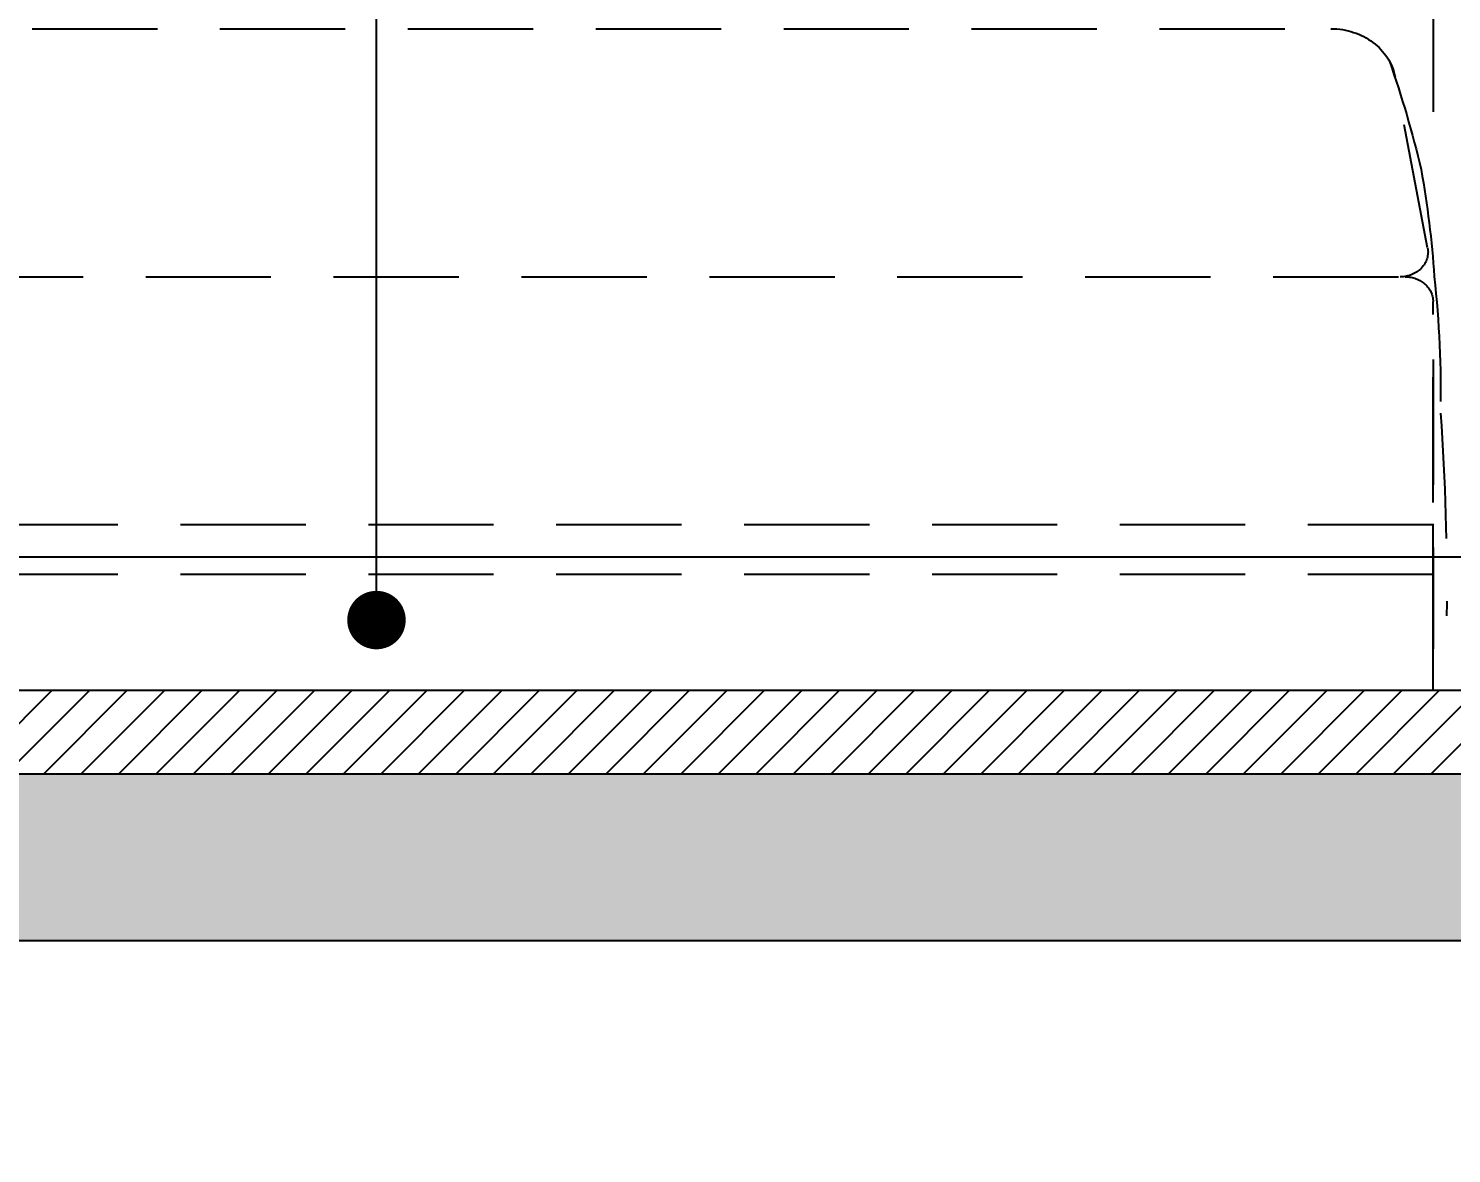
# Model space of a CAD drawing. Header units: millimetres. Extents: x 104198 to 1296755, y -81101 to 81453.
# Drawn here: x 634545 to 635397, y -26831 to -26157 of the extents above; entities that cross this region are included whole.
import ezdxf

# ---------------------------------------------------------------- set-up
doc = ezdxf.new("R2010")
doc.units = ezdxf.units.MM
doc.header["$PDMODE"] = 3
doc.linetypes.add('HIDDEN2', pattern=[0.1875, 0.125, -0.0625])
doc.layers.get('Defpoints').update_dxf_attribs({"color": 250})
doc.layers.add('0家具', color=51, linetype='Continuous')
doc.layers.add('D■02 地材填充', color=250, linetype='Continuous')
doc.styles.add('CCD_DIM', font='ARCHS.SHX')
doc.styles.add('尺寸标注', font='ARCHS.SHX', dxfattribs={"width": 0.8})
doc.styles.add('黑体', font='simhei.ttf', dxfattribs={"width": 0.7})
doc.dimstyles.new('海龍1：50', dxfattribs={"dimscale": 50, "dimtxt": 2, "dimasz": 1, "dimexe": 2, "dimexo": 2, "dimgap": 0.6, "dimtad": 1, "dimdec": 0, "dimrnd": 5, "dimdsep": 46, "dimtxsty": 'CCD_DIM', "dimblk": 'WS-cj', "dimcen": 1, "dimclrd": 44, "dimclre": 44, "dimclrt": 2, "dimadec": 0, "dimazin": 2, "dimtfac": 1, "dimtdec": 4, "dimtix": 1, "dimtmove": 2, "dimatfit": 3, "dimldrblk": 'CCD_Leader_Arrow', "dimfxl": 5, "dimfxlon": 1, "dimtolj": 1, "dimarcsym": 0})
doc.dimstyles.new('立面标注', dxfattribs={"dimtxt": 100, "dimasz": 35, "dimexe": 20, "dimexo": 100, "dimtad": 1, "dimdec": 0, "dimtxsty": '黑体', "dimblk": 'ARCHTICK', "dimcen": 80, "dimdle": 20, "dimclrd": 251, "dimclre": 251, "dimclrt": 256, "dimadec": 0, "dimazin": 0, "dimtfac": 1, "dimtdec": 0, "dimtix": 1, "dimtmove": 2, "dimatfit": 3, "dimldrblk": 'DOT', "dimfxl": 200, "dimfxlon": 1, "dimarcsym": 0})

# ---------------------------------------------------------------- blocks, each defined once
blk = doc.blocks.new('_ArchTick')
at = {"color": 2, "linetype": 'ByBlock', "const_width": 0.4}
blk.add_lwpolyline([(-0.5, -0.5), (0.5, 0.5)], dxfattribs=at)
blk = doc.blocks.new('*D671')
at = {"color": 44, "lineweight": -2, "transparency": 16777216}
for p, q in [((633156.06, -26915), (633156.06, -27265)), ((635856.06, -26915), (635856.06, -27265)), ((635856.06, -27165), (633156.06, -27165))]:
    blk.add_line(p, q, dxfattribs=at)
at = {"layer": 'Defpoints', "color": 0, "transparency": 16777216}
for p in [(635856.06, -26293.46), (633156.06, -26553.46), (633156.06, -27165)]:
    blk.add_point(p, dxfattribs=at)
at = {"color": 44, "lineweight": -2, "transparency": 16777216, "xscale": 50, "yscale": 50, "zscale": 50, "rotation": 180}
blk.add_blockref('_ArchTick', (633156.06, -27165), dxfattribs=at)
at = {"color": 44, "lineweight": -2, "transparency": 16777216, "xscale": 50, "yscale": 50, "zscale": 50}
blk.add_blockref('_ArchTick', (635856.06, -27165), dxfattribs=at)
at = {"color": 2, "transparency": 16777216, "insert": (634506.06, -27085), "char_height": 100, "attachment_point": 5, "style": '尺寸标注'}
blk.add_mtext('\\A1;2700', dxfattribs=at)
blk = doc.blocks.new('CCD_Leader_Arrow')
at = {"color": 50, "linetype": 'ByBlock'}
blk.add_line((0, 0), (-1, 0), dxfattribs=at)
for points in [[(-0.859, 0.668), (-0.597, 0.852), (-0.24, 0), (0, 0)], [(-0.859, -0.668), (-0.597, -0.852), (-0.24, 0), (0, 0)]]:
    blk.add_solid(points, dxfattribs=at)
blk = doc.blocks.new('WS-cj')
blk.add_hatch(color=2).paths.add_polyline_path([(0.588, 0.818), (-0.818, -0.588), (-0.588, -0.818), (0.818, 0.588)])
at = {"color": 2, "linetype": 'ByBlock', "lineweight": 0}
for p, q in [((-1.1, 0), (0, 0)), ((0, 0), (1.1, 0))]:
    blk.add_line(p, q, dxfattribs=at)
at = {"color": 2}
blk.add_lwpolyline([(0.588, 0.818), (-0.818, -0.588), (-0.588, -0.818), (0.818, 0.588)], close=True, dxfattribs=at)
blk = doc.blocks.new('*D672')
at = {"color": 44, "lineweight": -2, "transparency": 16777216}
for p, q in [((632556.06, -27246.39), (632556.06, -27596.39)), ((636556.06, -27350.59), (636556.06, -27596.39)), ((632556.06, -27496.39), (636556.06, -27496.39))]:
    blk.add_line(p, q, dxfattribs=at)
at = {"layer": 'Defpoints', "color": 0, "transparency": 16777216}
for p in [(632556.06, -26603.46), (636556.06, -27250.59), (636556.06, -27496.39)]:
    blk.add_point(p, dxfattribs=at)
at = {"color": 44, "lineweight": -2, "transparency": 16777216, "xscale": 50, "yscale": 50, "zscale": 50, "rotation": 180}
blk.add_blockref('_ArchTick', (632556.06, -27496.39), dxfattribs=at)
at = {"color": 44, "lineweight": -2, "transparency": 16777216, "xscale": 50, "yscale": 50, "zscale": 50}
blk.add_blockref('_ArchTick', (636556.06, -27496.39), dxfattribs=at)
at = {"color": 2, "transparency": 16777216, "insert": (634556.06, -27416.39), "char_height": 100, "attachment_point": 5, "style": '尺寸标注'}
blk.add_mtext('\\A1;4000', dxfattribs=at)
blk = doc.blocks.new('ghfdhrhr')
at = {"color": 250, "linetype": 'HIDDEN2', "ltscale": 600}
for p, q in [((635386.06, -32184.52, 0), (635386.06, -32719.76, 0)), ((633647.23, -32659.72), (635324.89, -32659.72)), ((633647.23, -32659.72), (635324.89, -32659.72)), ((633647.23, -32659.72), (635324.89, -32659.72)), ((633647.23, -32659.72), (635324.89, -32659.72)), ((633647.23, -32659.72), (635324.89, -32659.72)), ((633647.23, -32659.72), (635324.89, -32659.72)), ((633647.23, -32659.72), (635324.89, -32659.72)), ((633647.23, -32659.72), (635324.89, -32659.72)), ((633647.23, -32659.72), (635324.89, -32659.72)), ((633647.23, -32659.72), (635324.89, -32659.72)), ((633647.23, -32659.72), (635324.89, -32659.72)), ((633647.23, -32659.72), (635324.89, -32659.72)), ((635382.77, -32790.9), (635363.33, -32688.6)), ((635382.77, -32790.9), (635363.33, -32688.6)), ((635382.77, -32790.9), (635363.33, -32688.6)), ((635382.77, -32790.9), (635363.33, -32688.6)), ((635382.77, -32790.9), (635363.33, -32688.6)), ((635382.77, -32790.9), (635363.33, -32688.6)), ((635382.77, -32790.9), (635363.33, -32688.6)), ((635382.77, -32790.9), (635363.33, -32688.6)), ((635382.77, -32790.9), (635363.33, -32688.6)), ((635382.77, -32790.9), (635363.33, -32688.6)), ((635382.77, -32790.9), (635363.33, -32688.6)), ((635382.77, -32790.9), (635363.33, -32688.6)), ((633602.77, -32808.22), (635369.36, -32808.22)), ((633602.77, -32808.22), (635369.36, -32808.22)), ((633602.77, -32808.22), (635369.36, -32808.22)), ((633602.77, -32808.22), (635369.36, -32808.22)), ((633602.77, -32808.22), (635369.36, -32808.22)), ((633602.77, -32808.22), (635369.36, -32808.22)), ((633602.77, -32808.22), (635369.36, -32808.22)), ((633602.77, -32808.22), (635369.36, -32808.22)), ((633602.77, -32808.22), (635369.36, -32808.22)), ((635386.06, -33055.72), (635386.06, -32823.07)), ((635386.06, -33055.72), (635386.06, -32823.07)), ((635386.06, -33055.72), (635386.06, -32823.07)), ((635386.06, -33055.72), (635386.06, -32823.07)), ((635386.06, -33055.72), (635386.06, -32823.07)), ((635386.06, -33055.72), (635386.06, -32823.07)), ((635386.06, -33055.72), (635386.06, -32823.07)), ((635386.06, -33055.72), (635386.06, -32823.07)), ((635386.06, -33055.72), (635386.06, -32823.07)), ((635386.06, -33055.72), (635386.06, -32823.07)), ((635386.06, -33055.72), (635386.06, -32823.07)), ((635386.06, -33055.72), (635386.06, -32823.07)), ((635386.06, -32857.72), (635386.06, -33030.97)), ((635386.06, -32857.72), (635386.06, -33030.97)), ((635386.06, -32857.72), (635386.06, -33030.97)), ((635386.06, -32857.72), (635386.06, -33030.97)), ((635386.06, -32857.72), (635386.06, -33030.97)), ((635386.06, -32857.72), (635386.06, -33030.97)), ((635386.06, -32857.72), (635386.06, -33030.97)), ((635386.06, -32857.72), (635386.06, -33030.97)), ((635386.06, -32857.72), (635386.06, -33030.97)), ((635386.06, -32857.72), (635386.06, -33030.97)), ((635386.06, -32857.72), (635386.06, -33030.97)), ((635386.06, -32857.72), (635386.06, -33030.97)), ((635386.06, -33030.97), (635386.06, -32907.22)), ((635386.06, -33030.97), (635386.06, -32907.22)), ((635386.06, -33030.97), (635386.06, -32907.22)), ((635386.06, -33030.97), (635386.06, -32907.22)), ((635386.06, -33030.97), (635386.06, -32907.22)), ((635386.06, -33030.97), (635386.06, -32907.22)), ((635386.06, -33030.97), (635386.06, -32907.22)), ((635386.06, -33030.97), (635386.06, -32907.22)), ((635386.06, -33030.97), (635386.06, -32907.22)), ((635386.06, -33030.97), (635386.06, -32907.22)), ((635386.06, -33030.97), (635386.06, -32907.22)), ((635386.06, -33030.97), (635386.06, -32907.22)), ((635386.06, -32956.72), (633586.06, -32956.72)), ((635386.06, -32956.72), (633586.06, -32956.72)), ((635386.06, -32956.72), (633586.06, -32956.72)), ((635386.06, -32956.72), (633586.06, -32956.72)), ((635386.06, -32956.72), (633586.06, -32956.72)), ((635386.06, -32956.72), (633586.06, -32956.72)), ((635386.06, -32956.72), (633586.06, -32956.72)), ((635386.06, -32956.72), (633586.06, -32956.72)), ((635386.06, -32956.72), (633586.06, -32956.72)), ((635386.06, -32956.72), (633586.06, -32956.72)), ((635386.06, -32956.72), (633586.06, -32956.72)), ((635386.06, -32986.42), (633586.06, -32986.42)), ((635386.06, -32986.42), (633586.06, -32986.42)), ((635386.06, -32986.42), (633586.06, -32986.42)), ((635386.06, -32986.42), (633586.06, -32986.42)), ((635386.06, -32986.42), (633586.06, -32986.42)), ((635386.06, -32986.42), (633586.06, -32986.42)), ((635386.06, -32986.42), (633586.06, -32986.42)), ((635386.06, -32986.42), (633586.06, -32986.42)), ((635386.06, -32986.42), (633586.06, -32986.42)), ((635386.06, -32986.42), (633586.06, -32986.42)), ((635386.06, -32986.42), (633586.06, -32986.42)), ((635386.06, -32986.42), (633586.06, -32986.42)), ((635302.53, -33055.72), (635386.06, -33055.72)), ((635302.53, -33055.72), (635386.06, -33055.72)), ((635302.53, -33055.72), (635386.06, -33055.72)), ((635302.53, -33055.72), (635386.06, -33055.72)), ((635302.53, -33055.72), (635386.06, -33055.72)), ((635302.53, -33055.72), (635386.06, -33055.72)), ((635302.53, -33055.72), (635386.06, -33055.72)), ((635302.53, -33055.72), (635386.06, -33055.72)), ((635302.53, -33055.72), (635386.06, -33055.72)), ((635302.53, -33055.72), (635386.06, -33055.72)), ((635302.53, -33055.72), (635386.06, -33055.72)), ((635302.53, -33055.72), (635386.06, -33055.72))]:
    blk.add_line(p, q, dxfattribs=at)
at = {"color": 250, "linetype": 'HIDDEN2', "ltscale": 600, "extrusion": (0, 0, -1)}
for centre, major_axis, start_param, end_param in [((635324.89, -32694.37, 0), (-38.98, 0), 1.570796, 2.97425), ((635324.89, -32694.37, 0), (-38.98, 0), 1.570796, 2.97425), ((635324.89, -32694.37, 0), (-38.98, 0), 1.570796, 2.97425), ((635324.89, -32694.37, 0), (-38.98, 0), 1.570796, 2.97425), ((635324.89, -32694.37, 0), (-38.98, 0), 1.570796, 2.97425), ((635324.89, -32694.37, 0), (-38.98, 0), 1.570796, 2.97425), ((635324.89, -32694.37, 0), (-38.98, 0), 1.570796, 2.97425), ((635324.89, -32694.37, 0), (-38.98, 0), 1.570796, 2.97425), ((635324.89, -32694.37, 0), (-38.98, 0), 1.570796, 2.97425), ((635324.89, -32694.37, 0), (-38.98, 0), 1.570796, 2.97425), ((635324.89, -32694.37, 0), (-38.98, 0), 1.570796, 2.97425), ((635324.89, -32694.37, 0), (-38.98, 0), 1.570796, 2.97425), ((634575.93, -32895.37, 0), (820.84, 0), -0.300886, -0.209015), ((634575.93, -32895.37, 0), (820.84, 0), -0.300886, -0.209015), ((634575.93, -32895.37, 0), (820.84, 0), -0.300886, -0.209015), ((634575.93, -32895.37, 0), (820.84, 0), -0.300886, -0.209015), ((634575.93, -32895.37, 0), (820.84, 0), -0.300886, -0.209015), ((634575.93, -32895.37, 0), (820.84, 0), -0.300886, -0.209015), ((634575.93, -32895.37, 0), (820.84, 0), -0.300886, -0.209015), ((634575.93, -32895.37, 0), (820.84, 0), -0.300886, -0.209015), ((634575.93, -32895.37, 0), (820.84, 0), -0.300886, -0.209015), ((634575.93, -32895.37, 0), (820.84, 0), -0.300886, -0.209015), ((634575.93, -32895.37, 0), (820.84, 0), -0.300886, -0.209015), ((634575.93, -32895.37, 0), (820.84, 0), -0.300886, -0.209015), ((634628.63, -32848.9, 0), (759.51, 0), -0.156049, -0.06054), ((634628.63, -32848.9, 0), (759.51, 0), -0.156049, -0.06054), ((634628.63, -32848.9, 0), (759.51, 0), -0.156049, -0.06054), ((634628.63, -32848.9, 0), (759.51, 0), -0.156049, -0.06054), ((634628.63, -32848.9, 0), (759.51, 0), -0.156049, -0.06054), ((634628.63, -32848.9, 0), (759.51, 0), -0.156049, -0.06054), ((634628.63, -32848.9, 0), (759.51, 0), -0.156049, -0.06054), ((634628.63, -32848.9, 0), (759.51, 0), -0.156049, -0.06054), ((634628.63, -32848.9, 0), (759.51, 0), -0.156049, -0.06054), ((634628.63, -32848.9, 0), (759.51, 0), -0.156049, -0.06054), ((634628.63, -32848.9, 0), (759.51, 0), -0.156049, -0.06054), ((634628.63, -32848.9, 0), (759.51, 0), -0.156049, -0.06054), ((635366.3, -32793.37, 0), (16.71, 0), -0.167343, 1.570796), ((635366.3, -32793.37, 0), (16.71, 0), -0.167343, 1.570796), ((635366.3, -32793.37, 0), (16.71, 0), -0.167343, 1.570796), ((635366.3, -32793.37, 0), (16.71, 0), -0.167343, 1.570796), ((635366.3, -32793.37, 0), (16.71, 0), -0.167343, 1.570796), ((635366.3, -32793.37, 0), (16.71, 0), -0.167343, 1.570796), ((635366.3, -32793.37, 0), (16.71, 0), -0.167343, 1.570796), ((635366.3, -32793.37, 0), (16.71, 0), -0.167343, 1.570796), ((635366.3, -32793.37, 0), (16.71, 0), -0.167343, 1.570796), ((635366.3, -32793.37, 0), (16.71, 0), -0.167343, 1.570796), ((635366.3, -32793.37, 0), (16.71, 0), -0.167343, 1.570796), ((635366.3, -32793.37, 0), (16.71, 0), -0.167343, 1.570796), ((635369.36, -32823.07, 0), (16.71, 0), -1.570796, 0), ((635369.36, -32823.07, 0), (16.71, 0), -1.570796, 0), ((635369.36, -32823.07, 0), (16.71, 0), -1.570796, 0), ((635369.36, -32823.07, 0), (16.71, 0), -1.570796, 0), ((635369.36, -32823.07, 0), (16.71, 0), -1.570796, 0), ((635369.36, -32823.07, 0), (16.71, 0), -1.570796, 0), ((635369.36, -32823.07, 0), (16.71, 0), -1.570796, 0), ((635369.36, -32823.07, 0), (16.71, 0), -1.570796, 0), ((635369.36, -32823.07, 0), (16.71, 0), -1.570796, 0), ((635369.36, -32823.07, 0), (16.71, 0), -1.570796, 0), ((635369.36, -32823.07, 0), (16.71, 0), -1.570796, 0), ((635369.36, -32823.07, 0), (16.71, 0), -1.570796, 0), ((634553.37, -32878.91, 0), (-837.19, 0), 3.046236, 3.156351), ((634553.37, -32878.91, 0), (-837.19, 0), 3.046236, 3.156351), ((634553.37, -32878.91, 0), (-837.19, 0), 3.046236, 3.156351), ((634553.37, -32878.91, 0), (-837.19, 0), 3.046236, 3.156351), ((634553.37, -32878.91, 0), (-837.19, 0), 3.046236, 3.156351), ((634553.37, -32878.91, 0), (-837.19, 0), 3.046236, 3.156351), ((634553.37, -32878.91, 0), (-837.19, 0), 3.046236, 3.156351), ((634553.37, -32878.91, 0), (-837.19, 0), 3.046236, 3.156351), ((634553.37, -32878.91, 0), (-837.19, 0), 3.046236, 3.156351), ((634553.37, -32878.91, 0), (-837.19, 0), 3.046236, 3.156351), ((634553.37, -32878.91, 0), (-837.19, 0), 3.046236, 3.156351), ((634553.37, -32878.91, 0), (-837.19, 0), 3.046236, 3.156351), ((633557.84, -32994.21, 0), (1836.38, 0), -0.063955, 0.010389), ((633557.84, -32994.21, 0), (1836.38, 0), -0.063955, 0.010389), ((633557.84, -32994.21, 0), (1836.38, 0), -0.063955, 0.010389), ((633557.84, -32994.21, 0), (1836.38, 0), -0.063955, 0.010389), ((633557.84, -32994.21, 0), (1836.38, 0), -0.063955, 0.010389), ((633557.84, -32994.21, 0), (1836.38, 0), -0.063955, 0.010389), ((633557.84, -32994.21, 0), (1836.38, 0), -0.063955, 0.010389), ((633557.84, -32994.21, 0), (1836.38, 0), -0.063955, 0.010389), ((633557.84, -32994.21, 0), (1836.38, 0), -0.063955, 0.010389), ((633557.84, -32994.21, 0), (1836.38, 0), -0.063955, 0.010389), ((633557.84, -32994.21, 0), (1836.38, 0), -0.063955, 0.010389), ((633557.84, -32994.21, 0), (1836.38, 0), -0.063955, 0.010389)]:
    blk.add_ellipse(centre, major_axis=major_axis, ratio=0.888889, start_param=start_param, end_param=end_param, dxfattribs=at)
blk = doc.blocks.new('_Dot')
at = {"color": 2, "linetype": 'ByBlock', "lineweight": -2}
blk.add_line((-0.5, 0), (-1, 0), dxfattribs=at)
at = {"color": 2, "linetype": 'ByBlock', "const_width": 0.5}
blk.add_lwpolyline([(-0.25, 0, 1), (0.25, 0, 1)], format="xyb", close=True, dxfattribs=at)

msp = doc.modelspace()

# ---------------------------------------------------------------- hatches: boundary and pattern name
h = msp.add_hatch(color=252)
h.dxf.hatch_style = 1
h.paths.add_polyline_path([(636836.06, -23753.46), (632416.06, -23753.46), (632416.06, -23853.46), (632556.06, -23853.46), (633196.06, -23853.46), (636836.06, -23853.46)])
h.paths.add_polyline_path([(636836.06, -23853.46), (636556.06, -23853.46), (636556.06, -24253.46), (636836.06, -24253.46)])
h.paths.add_polyline_path([(636556.06, -23853.46), (635856.06, -23853.46), (635856.06, -24253.46), (636556.06, -24253.46)])
h.paths.add_polyline_path([(636836.06, -25903.46), (636556.06, -25903.46), (636556.06, -25923.46), (636556.06, -26293.46), (635856.06, -26293.46), (635856.06, -26603.46), (635976.06, -26603.46), (635976.06, -26373.46), (636836.06, -26373.46)])
h.paths.add_polyline_path([(636836.06, -26603.46), (632416.06, -26603.46), (632416.06, -26703.46), (636836.06, -26703.46)])
h.paths.add_polyline_path([(632556.06, -23853.46), (632416.06, -23853.46), (632416.06, -26603.46), (632556.06, -26603.46)])
at = {"layer": 'D■02 地材填充'}
h = msp.add_hatch(dxfattribs=at)
h.set_pattern_fill('ANSI31', color=256, scale=5, angle=180, style=0)
h.set_pattern_definition([(225, (632556.062, -26603.462), (11.22532, -11.22532), [])])
h.paths.add_polyline_path([(635856.06, -26553.46), (632556.06, -26553.46), (632556.06, -26603.46), (635856.06, -26603.46)])

# ---------------------------------------------------------------- linework, layer by layer
at = {"color": 2}
for p, q in [((632556.06, -26473.46), (635856.06, -26473.46)), ((632556.06, -26553.46), (635856.06, -26553.46))]:
    msp.add_line(p, q, dxfattribs=at)
at = {"color": 252}
msp.add_lwpolyline([(636836.06, -26703.46), (632416.06, -26703.46), (632416.06, -26603.46), (636836.06, -26603.46)], close=True, dxfattribs=at)

# ---------------------------------------------------------------- block references
at = {"color": 2}
msp.add_blockref('ghfdhrhr', (0, 6502.26), dxfattribs=at)

# ---------------------------------------------------------------- dimensions: what is measured, and where the dimension line sits
for base, p1, p2, picture, middle in [((633156.06, -27165), (635856.06, -26293.46), (633156.06, -26553.46), '*D671', (634506.06, -27085)), ((636556.06, -27496.39), (632556.06, -26603.46), (636556.06, -27250.59), '*D672', (634556.06, -27416.39))]:
    dim = msp.add_linear_dim(base=base, p1=p1, p2=p2, angle=180, dimstyle='海龍1：50', override={"dimtxsty": '尺寸标注', "dimblk1": 'ArchTick', "dimblk2": 'ArchTick', "dimsah": 1})
    dim.commit()
    dim.dimension.update_dxf_attribs({"geometry": picture, "text_midpoint": middle})

# ---------------------------------------------------------------- leaders
at = {"layer": '0家具', "color": 51}
msp.add_leader([(634753.43, -26511.4), (634753.43, -23491.59), (635863.64, -23491.59)], dimstyle='立面标注', dxfattribs=at)

doc.saveas('drawing.dxf')
